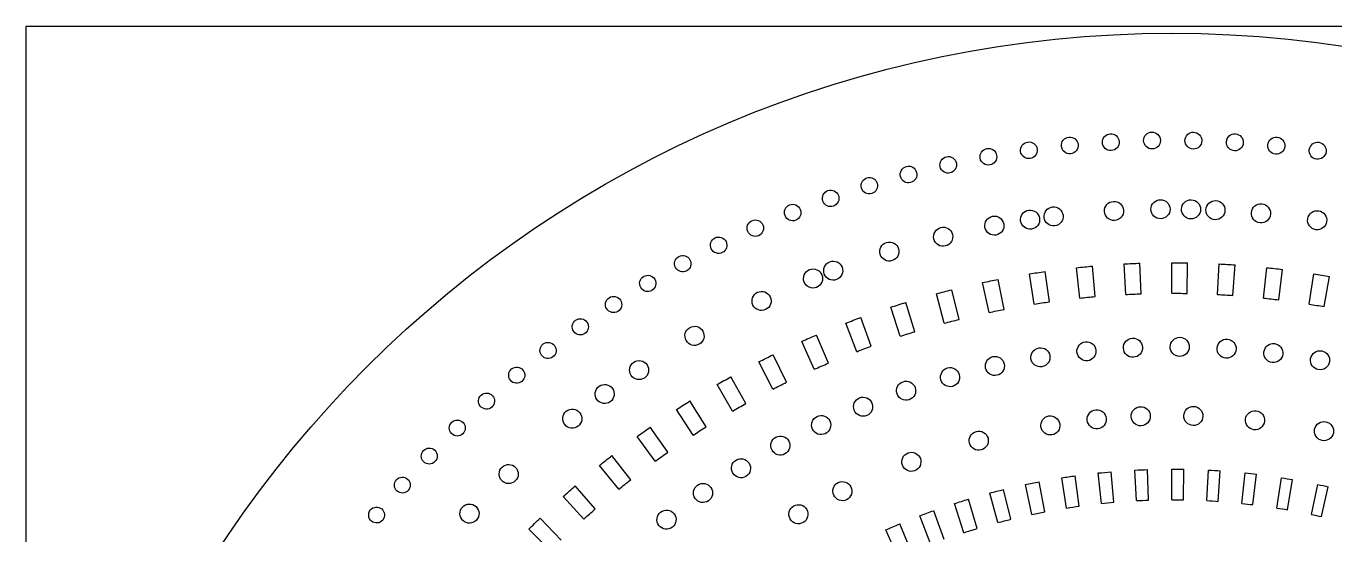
# Model space of a CAD drawing. Header units: millimetres. Extents: x 0 to 600, y 0 to 600.
# Drawn here: x 0 to 342.6, y 466.7 to 599.7 of the extents above; entities that cross this region are included whole.
import ezdxf

# ---------------------------------------------------------------- set-up
doc = ezdxf.new("R2010")
doc.units = ezdxf.units.MM
doc.layers.get('0').update_dxf_attribs({"linetype": 'CONTINUOUS'})

msp = doc.modelspace()

# ---------------------------------------------------------------- linework, layer by layer
at = {"color": 254}
for p, q in [((0, 599.719), (599.719, 599.719)), ((0, 0), (0, 599.719))]:
    msp.add_line(p, q, dxfattribs=at)
at = {"color": 5}
for p, q in [((281.725, 569.26), (281.725, 569.26)), ((292.516, 569.771), (292.516, 569.771)), ((303.346, 569.849), (303.346, 569.849)), ((314.194, 569.489), (314.194, 569.489)), ((325.042, 568.692), (325.042, 568.692)), ((260.312, 566.956), (260.312, 566.956)), ((270.983, 568.321), (270.983, 568.321)), ((335.876, 567.457), (335.876, 567.457)), ((239.244, 562.977), (239.244, 562.977)), ((249.724, 565.175), (249.724, 565.175)), ((228.878, 560.373), (228.878, 560.373)), ((218.645, 557.368), (218.645, 557.368)), ((208.562, 553.967), (208.562, 553.967)), ((294.436, 551.815), (294.436, 551.815)), ((302.43, 551.861), (302.43, 551.861)), ((308.818, 551.713), (308.818, 551.713)), ((198.641, 550.182), (198.641, 550.182)), ((260.325, 548.753), (260.325, 548.753)), ((266.467, 549.652), (266.467, 549.652)), ((282.268, 551.258), (282.268, 551.258)), ((320.736, 551.007), (320.736, 551.007)), ((335.485, 549.342), (335.485, 549.342)), ((188.902, 546.015), (188.902, 546.015)), ((250.988, 547.088), (250.988, 547.088)), ((179.349, 541.482), (179.349, 541.482)), ((237.621, 544.068), (237.621, 544.068)), ((223.569, 540.05), (223.569, 540.05)), ((299.861, 529.862), (299.861, 537.863)), ((170.003, 536.593), (170.003, 536.593)), ((208.919, 534.892), (208.919, 534.892)), ((263.882, 527.029), (262.629, 534.931)), ((267.851, 527.622), (266.738, 535.545)), ((275.82, 528.602), (274.983, 536.557)), ((279.816, 528.987), (279.117, 536.956)), ((287.824, 529.548), (287.405, 537.535)), ((291.835, 529.721), (291.557, 537.714)), ((303.875, 529.826), (304.013, 537.824)), ((311.898, 529.544), (312.317, 537.535)), ((315.905, 529.301), (316.462, 537.281)), ((323.902, 528.602), (324.739, 536.557)), ((327.893, 528.147), (328.866, 536.088)), ((335.84, 527.029), (337.093, 534.931)), ((160.874, 531.35), (160.874, 531.35)), ((203.659, 532.79), (203.659, 532.79)), ((252.042, 524.835), (250.377, 532.659)), ((255.976, 525.635), (254.448, 533.488)), ((339.799, 526.366), (341.188, 534.247)), ((240.334, 522.023), (238.263, 529.752)), ((244.217, 523.028), (242.284, 530.793)), ((151.977, 525.769), (151.977, 525.769)), ((190.246, 526.785), (190.246, 526.785)), ((228.787, 518.605), (226.314, 526.214)), ((232.614, 519.811), (230.276, 527.463)), ((217.438, 514.586), (214.57, 522.055)), ((221.196, 515.99), (218.462, 523.508)), ((143.32, 519.86), (143.32, 519.86)), ((172.78, 517.486), (172.78, 517.486)), ((206.312, 509.976), (203.06, 517.285)), ((209.995, 511.577), (206.866, 518.94)), ((275.071, 514.449), (275.071, 514.449)), ((287.225, 515.507), (287.225, 515.507)), ((299.459, 515.874), (299.459, 515.874)), ((311.731, 515.549), (311.731, 515.549)), ((324.006, 514.523), (324.006, 514.523)), ((134.917, 513.634), (134.917, 513.634)), ((195.443, 504.793), (191.812, 511.919)), ((199.037, 506.585), (195.527, 513.775)), ((263.032, 512.713), (263.032, 512.713)), ((336.236, 512.791), (336.236, 512.791)), ((126.781, 507.097), (126.781, 507.097)), ((158.352, 508.392), (158.352, 508.392)), ((188.356, 501.022), (184.478, 508.021)), ((239.452, 507.256), (239.452, 507.256)), ((251.146, 510.311), (251.146, 510.311)), ((184.863, 499.047), (180.862, 505.975)), ((118.918, 500.271), (118.918, 500.271)), ((149.419, 502.042), (149.419, 502.042)), ((177.981, 494.912), (173.739, 501.696)), ((227.978, 503.566), (227.978, 503.566)), ((174.593, 492.756), (170.236, 499.466)), ((216.764, 499.255), (216.764, 499.255)), ((289.267, 497.593), (289.267, 497.593)), ((303.036, 497.851), (303.036, 497.851)), ((319.18, 496.933), (319.18, 496.933)), ((140.998, 495.498), (140.998, 495.498)), ((167.94, 488.266), (163.35, 494.82)), ((205.842, 494.34), (205.842, 494.34)), ((265.637, 494.898), (265.637, 494.898)), ((277.76, 496.641), (277.76, 496.641)), ((337.283, 494.309), (337.283, 494.309)), ((111.34, 493.159), (111.34, 493.159)), ((164.67, 485.934), (159.967, 492.407)), ((246.949, 490.675), (246.949, 490.675)), ((158.259, 481.104), (153.334, 487.408)), ((195.238, 488.848), (195.238, 488.848)), ((104.056, 485.779), (104.056, 485.779)), ((155.116, 478.603), (150.082, 484.823)), ((229.373, 484.907), (229.373, 484.907)), ((284.712, 475.209), (284.025, 483.179)), ((290.65, 475.619), (290.23, 483.609)), ((293.814, 475.756), (293.539, 483.754)), ((299.861, 475.862), (299.861, 483.859)), ((302.934, 475.834), (303.072, 483.835)), ((309.072, 475.619), (309.492, 483.609)), ((312.043, 475.439), (312.597, 483.418)), ((124.506, 480.861), (124.506, 480.861)), ((184.986, 482.798), (184.986, 482.798)), ((263.267, 472.017), (261.606, 479.841)), ((266.654, 472.701), (265.144, 480.557)), ((272.331, 473.696), (271.078, 481.595)), ((275.653, 474.19), (274.554, 482.113)), ((281.464, 474.895), (280.628, 482.854)), ((318.258, 474.895), (319.095, 482.854)), ((321.12, 474.574), (322.086, 482.515)), ((327.392, 473.696), (328.644, 481.595)), ((330.139, 473.237), (331.516, 481.118)), ((336.455, 472.017), (338.117, 479.841)), ((97.0774, 478.137), (97.0774, 478.137)), ((145.962, 470.785), (140.607, 476.73)), ((148.967, 473.445), (143.718, 479.481)), ((175.111, 476.215), (175.111, 476.215)), ((211.406, 477.023), (211.406, 477.023)), ((254.31, 469.865), (252.24, 477.591)), ((257.747, 470.747), (255.831, 478.515)), ((339.08, 471.435), (340.861, 479.234)), ((240.287, 465.473), (237.578, 473.001)), ((245.473, 467.247), (243, 474.857)), ((248.948, 468.337), (246.634, 475.996)), ((90.4064, 470.253), (90.4064, 470.253)), ((114.336, 470.419), (114.336, 470.419)), ((140.089, 465.31), (134.533, 471.064)), ((199.979, 470.842), (199.979, 470.842)), ((231.782, 462.16), (228.688, 469.54)), ((236.788, 464.171), (233.919, 471.639)), ((137.226, 462.495), (131.568, 468.154)), ((165.643, 469.117), (165.643, 469.117)), ((228.275, 460.647), (225.022, 467.953))]:
    msp.add_line(p, q, dxfattribs=at)
for points in [[(1.8631, 299.863), (1.8631, 464.443), (135.281, 597.863), (299.863, 597.863)], [(299.863, 597.863), (464.443, 597.863), (597.863, 464.443), (597.863, 299.863)], [(260.312, 566.956), (260.146, 568.156), (260.978, 569.26), (262.177, 569.429)], [(262.177, 569.429), (263.373, 569.595), (264.481, 568.762), (264.647, 567.563)], [(270.983, 568.321), (270.863, 569.528), (271.745, 570.6), (272.948, 570.72)], [(272.948, 570.72), (274.154, 570.84), (275.23, 569.962), (275.35, 568.755)], [(275.35, 568.755), (275.47, 567.549), (274.588, 566.476), (273.382, 566.357)], [(281.725, 569.26), (281.65, 570.473), (282.575, 571.514), (283.789, 571.585)], [(284.05, 567.196), (282.835, 567.122), (281.795, 568.046), (281.725, 569.26)], [(283.789, 571.585), (285.002, 571.659), (286.042, 570.731), (286.114, 569.521)], [(286.114, 569.521), (286.187, 568.307), (285.259, 567.267), (284.05, 567.196)], [(292.516, 569.771), (292.495, 570.988), (293.461, 571.994), (294.678, 572.015)], [(294.764, 567.609), (293.547, 567.584), (292.541, 568.554), (292.516, 569.771)], [(294.678, 572.015), (295.897, 572.04), (296.901, 571.073), (296.926, 569.853)], [(296.926, 569.853), (296.946, 568.635), (295.981, 567.63), (294.764, 567.609)], [(305.51, 567.591), (304.289, 567.619), (303.322, 568.628), (303.346, 569.849)], [(303.346, 569.849), (303.371, 571.066), (304.384, 572.036), (305.601, 572.012)], [(307.763, 569.754), (307.738, 568.533), (306.729, 567.567), (305.51, 567.591)], [(305.601, 572.012), (306.821, 571.983), (307.792, 570.974), (307.763, 569.754)], [(316.27, 567.143), (315.049, 567.217), (314.121, 568.269), (314.194, 569.489)], [(314.194, 569.489), (314.269, 570.71), (315.32, 571.638), (316.541, 571.564)], [(318.615, 569.218), (318.54, 567.997), (317.489, 567.069), (316.27, 567.143)], [(316.541, 571.564), (317.76, 571.489), (318.689, 570.438), (318.615, 569.218)], [(327.025, 566.261), (325.808, 566.385), (324.919, 567.475), (325.042, 568.692)], [(325.042, 568.692), (325.166, 569.913), (326.256, 570.802), (327.477, 570.675)], [(327.477, 570.675), (328.696, 570.551), (329.583, 569.461), (329.458, 568.244)], [(335.876, 567.457), (336.048, 568.674), (337.174, 569.517), (338.391, 569.345)], [(338.391, 569.345), (339.609, 569.172), (340.451, 568.043), (340.279, 566.829)], [(239.244, 562.977), (238.982, 564.152), (239.723, 565.316), (240.897, 565.577)], [(240.897, 565.577), (242.073, 565.838), (243.236, 565.097), (243.494, 563.922)], [(249.724, 565.175), (249.513, 566.36), (250.3, 567.496), (251.488, 567.711)], [(251.488, 567.711), (252.673, 567.926), (253.81, 567.136), (254.025, 565.951)], [(254.025, 565.951), (254.237, 564.765), (253.45, 563.63), (252.264, 563.414)], [(262.781, 565.094), (261.585, 564.924), (260.477, 565.76), (260.312, 566.956)], [(264.647, 567.563), (264.812, 566.367), (263.98, 565.259), (262.781, 565.094)], [(273.382, 566.357), (272.179, 566.237), (271.103, 567.115), (270.983, 568.321)], [(329.458, 568.244), (329.336, 567.023), (328.246, 566.134), (327.025, 566.261)], [(337.764, 564.942), (336.546, 565.115), (335.7, 566.24), (335.876, 567.457)], [(340.279, 566.829), (340.105, 565.612), (338.977, 564.765), (337.764, 564.942)], [(228.878, 560.373), (228.572, 561.534), (229.263, 562.723), (230.425, 563.026)], [(230.425, 563.026), (231.585, 563.333), (232.773, 562.642), (233.08, 561.481)], [(241.84, 561.322), (240.665, 561.061), (239.504, 561.802), (239.244, 562.977)], [(243.494, 563.922), (243.756, 562.748), (243.014, 561.583), (241.84, 561.322)], [(252.264, 563.414), (251.076, 563.199), (249.939, 563.989), (249.724, 565.175)], [(218.645, 557.368), (218.295, 558.511), (218.937, 559.724), (220.084, 560.074)], [(220.084, 560.074), (221.228, 560.426), (222.44, 559.781), (222.79, 558.638)], [(222.79, 558.638), (223.143, 557.491), (222.497, 556.281), (221.354, 555.928)], [(231.531, 558.825), (230.371, 558.518), (229.181, 559.213), (228.878, 560.373)], [(233.08, 561.481), (233.387, 560.32), (232.693, 559.132), (231.531, 558.825)], [(208.562, 553.967), (208.166, 555.092), (208.76, 556.327), (209.889, 556.722)], [(209.889, 556.722), (211.013, 557.117), (212.248, 556.521), (212.644, 555.396)], [(212.644, 555.396), (213.039, 554.267), (212.447, 553.036), (211.318, 552.641)], [(221.354, 555.928), (220.208, 555.579), (218.998, 556.221), (218.645, 557.368)], [(198.641, 550.182), (198.205, 551.289), (198.748, 552.542), (199.856, 552.979)], [(199.856, 552.979), (200.963, 553.417), (202.216, 552.873), (202.653, 551.766)], [(202.653, 551.766), (203.091, 550.658), (202.547, 549.406), (201.44, 548.968)], [(211.318, 552.641), (210.192, 552.245), (208.957, 552.838), (208.562, 553.967)], [(260.325, 548.753), (260.121, 550.118), (261.063, 551.392), (262.431, 551.593)], [(262.431, 551.593), (263.797, 551.797), (265.067, 550.855), (265.271, 549.487)], [(266.467, 549.652), (266.297, 551.021), (267.272, 552.27), (268.645, 552.439)], [(268.645, 552.439), (270.013, 552.609), (271.261, 551.635), (271.431, 550.266)], [(282.268, 551.258), (282.184, 552.637), (283.235, 553.822), (284.614, 553.903)], [(284.614, 553.903), (285.99, 553.988), (287.175, 552.937), (287.26, 551.557)], [(287.26, 551.557), (287.342, 550.182), (286.29, 548.996), (284.914, 548.912)], [(294.436, 551.815), (294.421, 553.194), (295.526, 554.327), (296.908, 554.344)], [(296.964, 549.346), (295.585, 549.328), (294.454, 550.436), (294.436, 551.815)], [(296.908, 554.344), (298.287, 554.359), (299.42, 553.254), (299.434, 551.871)], [(299.434, 551.871), (299.452, 550.492), (298.344, 549.36), (296.964, 549.346)], [(304.877, 549.31), (303.498, 549.339), (302.401, 550.482), (302.43, 551.861)], [(302.43, 551.861), (302.457, 553.24), (303.597, 554.337), (304.981, 554.309)], [(307.428, 551.759), (307.4, 550.379), (306.257, 549.282), (304.877, 549.31)], [(304.981, 554.309), (306.36, 554.281), (307.457, 553.141), (307.428, 551.759)], [(311.202, 549.102), (309.823, 549.166), (308.755, 550.333), (308.818, 551.713)], [(308.818, 551.713), (308.882, 553.092), (310.049, 554.161), (311.428, 554.097)], [(311.428, 554.097), (312.808, 554.034), (313.873, 552.866), (313.814, 551.487)], [(320.736, 551.007), (320.862, 552.383), (322.079, 553.392), (323.455, 553.265)], [(323.455, 553.265), (324.831, 553.138), (325.84, 551.917), (325.713, 550.545)], [(335.485, 549.342), (335.693, 550.707), (336.966, 551.646), (338.332, 551.438)], [(188.902, 546.015), (188.422, 547.102), (188.913, 548.372), (189.998, 548.852)], [(189.998, 548.852), (191.086, 549.331), (192.356, 548.841), (192.836, 547.755)], [(201.44, 548.968), (200.332, 548.531), (199.08, 549.07), (198.641, 550.182)], [(250.988, 547.088), (250.733, 548.446), (251.63, 549.751), (252.984, 550.005)], [(252.984, 550.005), (254.342, 550.263), (255.648, 549.367), (255.902, 548.009)], [(263.165, 546.647), (261.8, 546.446), (260.526, 547.388), (260.325, 548.753)], [(265.271, 549.487), (265.472, 548.121), (264.531, 546.851), (263.165, 546.647)], [(269.253, 547.476), (267.885, 547.307), (266.637, 548.28), (266.467, 549.652)], [(271.431, 550.266), (271.6, 548.894), (270.626, 547.645), (269.253, 547.476)], [(284.914, 548.912), (283.534, 548.83), (282.349, 549.882), (282.268, 551.258)], [(313.814, 551.487), (313.75, 550.108), (312.582, 549.042), (311.202, 549.102)], [(322.993, 548.287), (321.618, 548.414), (320.605, 549.631), (320.736, 551.007)], [(325.713, 550.545), (325.586, 549.169), (324.365, 548.16), (322.993, 548.287)], [(337.577, 546.495), (336.211, 546.703), (335.273, 547.977), (335.485, 549.342)], [(340.426, 548.587), (340.216, 547.222), (338.942, 546.287), (337.577, 546.495)], [(338.332, 551.438), (339.697, 551.229), (340.634, 549.952), (340.426, 548.587)], [(180.333, 544.354), (181.398, 544.872), (182.682, 544.431), (183.205, 543.37)], [(191.739, 544.918), (190.649, 544.438), (189.381, 544.929), (188.902, 546.015)], [(192.836, 547.755), (193.315, 546.664), (192.825, 545.394), (191.739, 544.918)], [(237.621, 544.068), (237.293, 545.409), (238.114, 546.76), (239.455, 547.088)], [(239.455, 547.088), (240.798, 547.416), (242.15, 546.594), (242.478, 545.253)], [(242.478, 545.253), (242.806, 543.913), (241.985, 542.558), (240.644, 542.23)], [(253.905, 545.091), (252.55, 544.837), (251.241, 545.733), (250.988, 547.088)], [(255.902, 548.009), (256.159, 546.654), (255.262, 545.345), (253.905, 545.091)], [(179.349, 541.482), (178.831, 542.548), (179.272, 543.832), (180.333, 544.354)], [(182.221, 540.498), (181.156, 539.979), (179.871, 540.42), (179.349, 541.482)], [(183.205, 543.37), (183.723, 542.304), (183.282, 541.02), (182.221, 540.498)], [(223.569, 540.05), (223.164, 541.369), (223.908, 542.766), (225.228, 543.172)], [(225.228, 543.172), (226.547, 543.578), (227.944, 542.833), (228.349, 541.514)], [(228.349, 541.514), (228.756, 540.195), (228.014, 538.798), (226.696, 538.392)], [(240.644, 542.23), (239.303, 541.905), (237.949, 542.724), (237.621, 544.068)], [(170.003, 536.593), (169.442, 537.633), (169.831, 538.932), (170.871, 539.489)], [(170.871, 539.489), (171.912, 540.05), (173.21, 539.662), (173.771, 538.621)], [(173.771, 538.621), (174.333, 537.58), (173.94, 536.282), (172.9, 535.721)], [(208.919, 534.892), (208.435, 536.187), (209.088, 537.626), (210.382, 538.113)], [(210.382, 538.113), (211.674, 538.596), (213.114, 537.944), (213.6, 536.649)], [(226.696, 538.392), (225.373, 537.986), (223.975, 538.727), (223.569, 540.05)], [(299.861, 537.863), (301.245, 537.863), (302.631, 537.849), (304.013, 537.824)], [(161.629, 534.271), (162.644, 534.871), (163.953, 534.532), (164.55, 533.52)], [(172.9, 535.721), (171.859, 535.16), (170.564, 535.552), (170.003, 536.593)], [(203.659, 532.79), (203.144, 534.07), (203.765, 535.524), (205.045, 536.039)], [(205.045, 536.039), (206.329, 536.554), (207.782, 535.933), (208.297, 534.652)], [(208.297, 534.652), (208.813, 533.368), (208.191, 531.915), (206.908, 531.4)], [(212.139, 533.432), (210.845, 532.945), (209.405, 533.601), (208.919, 534.892)], [(213.6, 536.649), (214.086, 535.358), (213.431, 533.915), (212.139, 533.432)], [(262.629, 534.931), (263.998, 535.146), (265.366, 535.351), (266.738, 535.545)], [(274.983, 536.557), (276.359, 536.702), (277.738, 536.836), (279.117, 536.956)], [(287.405, 537.535), (288.787, 537.609), (290.171, 537.669), (291.557, 537.714)], [(312.317, 537.535), (313.701, 537.464), (315.083, 537.379), (316.462, 537.281)], [(324.739, 536.557), (326.116, 536.413), (327.491, 536.257), (328.866, 536.088)], [(337.093, 534.931), (338.459, 534.716), (339.827, 534.487), (341.188, 534.247)], [(160.874, 531.35), (160.277, 532.366), (160.613, 533.675), (161.629, 534.271)], [(163.798, 530.595), (162.782, 529.999), (161.473, 530.334), (160.874, 531.35)], [(164.55, 533.52), (165.15, 532.504), (164.811, 531.195), (163.798, 530.595)], [(206.908, 531.4), (205.627, 530.885), (204.174, 531.506), (203.659, 532.79)], [(250.377, 532.659), (251.732, 532.948), (253.091, 533.224), (254.448, 533.488)], [(151.977, 525.769), (151.342, 526.757), (151.627, 528.077), (152.615, 528.712)], [(152.615, 528.712), (153.603, 529.347), (154.919, 529.061), (155.557, 528.073)], [(155.557, 528.073), (156.192, 527.085), (155.907, 525.766), (154.919, 525.131)], [(190.246, 526.785), (189.657, 528.034), (190.193, 529.523), (191.443, 530.112)], [(191.443, 530.112), (192.691, 530.701), (194.183, 530.165), (194.769, 528.916)], [(194.769, 528.916), (195.358, 527.667), (194.822, 526.179), (193.573, 525.589)], [(238.263, 529.752), (239.6, 530.109), (240.94, 530.458), (242.284, 530.793)], [(263.882, 527.029), (265.205, 527.241), (266.528, 527.438), (267.851, 527.622)], [(275.82, 528.602), (277.15, 528.74), (278.482, 528.87), (279.816, 528.987)], [(287.824, 529.544), (289.162, 529.615), (290.499, 529.675), (291.835, 529.721)], [(299.861, 529.862), (301.198, 529.862), (302.539, 529.851), (303.875, 529.826)], [(311.898, 529.544), (313.235, 529.477), (314.572, 529.392), (315.905, 529.301)], [(323.902, 528.602), (325.234, 528.461), (326.563, 528.309), (327.893, 528.147)], [(154.919, 525.131), (153.931, 524.496), (152.612, 524.782), (151.977, 525.769)], [(193.573, 525.589), (192.325, 525), (190.835, 525.537), (190.246, 526.785)], [(226.314, 526.214), (227.634, 526.641), (228.953, 527.057), (230.276, 527.463)], [(252.042, 524.835), (253.351, 525.113), (254.663, 525.381), (255.976, 525.635)], [(335.84, 527.029), (337.163, 526.821), (338.483, 526.598), (339.799, 526.366)], [(143.32, 519.86), (142.649, 520.82), (142.882, 522.143), (143.841, 522.817)], [(143.841, 522.817), (144.802, 523.487), (146.127, 523.254), (146.798, 522.295)], [(146.798, 522.295), (147.472, 521.335), (147.235, 520.009), (146.276, 519.338)], [(172.78, 517.486), (172.095, 518.686), (172.513, 520.213), (173.711, 520.898)], [(173.711, 520.898), (174.91, 521.582), (176.439, 521.162), (177.122, 519.966)], [(214.57, 522.055), (215.862, 522.549), (217.159, 523.035), (218.462, 523.508)], [(240.334, 522.023), (241.625, 522.369), (242.919, 522.704), (244.217, 523.028)], [(135.322, 516.597), (136.253, 517.306), (137.583, 517.123), (138.289, 516.191)], [(146.276, 519.338), (145.317, 518.664), (143.994, 518.901), (143.32, 519.86)], [(176.192, 516.555), (174.992, 515.87), (173.465, 516.287), (172.78, 517.486)], [(177.122, 519.966), (177.807, 518.767), (177.391, 517.239), (176.192, 516.555)], [(203.06, 517.285), (204.322, 517.85), (205.592, 518.4), (206.866, 518.94)], [(228.787, 518.605), (230.061, 519.017), (231.338, 519.419), (232.614, 519.811)], [(277.297, 517.193), (278.674, 517.334), (279.902, 516.34), (280.042, 514.964)], [(287.225, 515.507), (287.161, 516.886), (288.227, 518.054), (289.606, 518.121)], [(289.606, 518.121), (290.985, 518.185), (292.152, 517.119), (292.22, 515.74)], [(299.459, 515.874), (299.472, 517.257), (300.603, 518.365), (301.982, 518.35)], [(301.982, 518.35), (303.364, 518.336), (304.472, 517.207), (304.458, 515.828)], [(311.731, 515.549), (311.824, 516.925), (313.013, 517.97), (314.392, 517.878)], [(314.392, 517.878), (315.768, 517.786), (316.812, 516.594), (316.72, 515.218)], [(134.917, 513.634), (134.211, 514.565), (134.395, 515.892), (135.322, 516.597)], [(138.289, 516.191), (138.999, 515.26), (138.814, 513.934), (137.884, 513.225)], [(217.438, 514.586), (218.686, 515.063), (219.939, 515.532), (221.196, 515.99)], [(263.032, 512.713), (262.812, 514.075), (263.74, 515.359), (265.102, 515.578)], [(265.102, 515.578), (266.463, 515.8), (267.747, 514.872), (267.966, 513.507)], [(275.071, 514.449), (274.927, 515.821), (275.924, 517.049), (277.297, 517.193)], [(277.817, 512.219), (276.44, 512.078), (275.212, 513.076), (275.071, 514.449)], [(280.042, 514.964), (280.187, 513.592), (279.188, 512.364), (277.817, 512.219)], [(289.839, 513.126), (288.459, 513.062), (287.288, 514.128), (287.225, 515.507)], [(292.22, 515.74), (292.283, 514.361), (291.218, 513.189), (289.839, 513.126)], [(301.932, 513.352), (300.553, 513.366), (299.445, 514.495), (299.459, 515.874)], [(304.458, 515.828), (304.443, 514.445), (303.314, 513.338), (301.932, 513.352)], [(314.06, 512.889), (312.681, 512.981), (311.641, 514.17), (311.731, 515.549)], [(316.72, 515.218), (316.629, 513.838), (315.436, 512.798), (314.06, 512.889)], [(326.175, 511.732), (324.806, 511.902), (323.832, 513.151), (324.006, 514.523)], [(324.006, 514.523), (324.175, 515.892), (325.424, 516.865), (326.792, 516.696)], [(328.965, 513.905), (328.796, 512.537), (327.547, 511.563), (326.175, 511.732)], [(326.792, 516.696), (328.164, 516.523), (329.135, 515.278), (328.965, 513.905)], [(336.236, 512.791), (336.483, 514.149), (337.789, 515.048), (339.146, 514.802)], [(339.146, 514.802), (340.505, 514.551), (341.405, 513.249), (341.154, 511.891)], [(127.07, 510.071), (127.97, 510.808), (129.3, 510.681), (130.041, 509.778)], [(137.884, 513.225), (136.952, 512.519), (135.625, 512.703), (134.917, 513.634)], [(158.352, 508.392), (157.59, 509.542), (157.904, 511.094), (159.053, 511.859)], [(159.053, 511.859), (160.204, 512.621), (161.753, 512.311), (162.518, 511.161)], [(162.518, 511.161), (163.284, 510.011), (162.97, 508.459), (161.819, 507.693)], [(191.812, 511.919), (193.044, 512.551), (194.285, 513.168), (195.527, 513.775)], [(206.312, 509.976), (207.535, 510.522), (208.76, 511.055), (209.995, 511.577)], [(241.187, 510.335), (242.517, 510.706), (243.896, 509.93), (244.267, 508.6)], [(251.146, 510.311), (250.85, 511.658), (251.703, 512.992), (253.051, 513.288)], [(253.051, 513.288), (254.403, 513.584), (255.736, 512.731), (256.033, 511.383)], [(256.033, 511.383), (256.325, 510.032), (255.472, 508.702), (254.124, 508.406)], [(265.895, 510.642), (264.534, 510.424), (263.249, 511.351), (263.032, 512.713)], [(267.966, 513.507), (268.188, 512.145), (267.261, 510.861), (265.895, 510.642)], [(338.247, 509.884), (336.889, 510.131), (335.989, 511.433), (336.236, 512.791)], [(341.154, 511.891), (340.908, 510.533), (339.605, 509.633), (338.247, 509.884)], [(126.781, 507.097), (126.041, 508), (126.17, 509.33), (127.07, 510.071)], [(129.752, 506.808), (128.848, 506.067), (127.518, 506.197), (126.781, 507.097)], [(130.041, 509.778), (130.781, 508.878), (130.652, 507.548), (129.752, 506.808)], [(161.819, 507.693), (160.669, 506.931), (159.117, 507.242), (158.352, 508.392)], [(180.862, 505.975), (182.061, 506.666), (183.264, 507.351), (184.478, 508.021)], [(229.543, 506.737), (230.848, 507.182), (232.268, 506.483), (232.713, 505.174)], [(239.452, 507.256), (239.081, 508.586), (239.857, 509.965), (241.187, 510.335)], [(242.53, 505.52), (241.201, 505.15), (239.822, 505.926), (239.452, 507.256)], [(244.267, 508.6), (244.638, 507.27), (243.862, 505.89), (242.53, 505.52)], [(254.124, 508.406), (252.776, 508.109), (251.442, 508.963), (251.146, 510.311)], [(119.09, 503.241), (119.962, 504.014), (121.292, 503.936), (122.065, 503.068)], [(149.419, 502.042), (148.603, 503.156), (148.851, 504.723), (149.967, 505.534)], [(149.967, 505.534), (151.081, 506.349), (152.644, 506.102), (153.458, 504.987)], [(153.458, 504.987), (154.273, 503.873), (154.026, 502.306), (152.911, 501.495)], [(195.443, 504.793), (196.635, 505.4), (197.834, 505.996), (199.037, 506.585)], [(227.978, 503.566), (227.535, 504.871), (228.233, 506.293), (229.543, 506.737)], [(232.713, 505.174), (233.159, 503.865), (232.46, 502.447), (231.151, 502.003)], [(118.918, 500.271), (118.145, 501.138), (118.223, 502.468), (119.09, 503.241)], [(121.889, 500.094), (121.021, 499.322), (119.691, 499.403), (118.918, 500.271)], [(122.065, 503.068), (122.837, 502.197), (122.756, 500.867), (121.889, 500.094)], [(152.911, 501.495), (151.794, 500.68), (150.231, 500.927), (149.419, 502.042)], [(170.236, 499.466), (171.398, 500.218), (172.565, 500.962), (173.739, 501.696)], [(184.863, 499.047), (186.02, 499.717), (187.185, 500.376), (188.356, 501.022)], [(216.764, 499.255), (216.249, 500.535), (216.87, 501.992), (218.15, 502.507)], [(218.15, 502.507), (219.432, 503.022), (220.884, 502.405), (221.404, 501.124)], [(221.404, 501.124), (221.918, 499.844), (221.301, 498.387), (220.02, 497.868)], [(231.151, 502.003), (229.842, 501.558), (228.424, 502.257), (227.978, 503.566)], [(289.267, 497.593), (289.21, 498.972), (290.286, 500.137), (291.666, 500.193)], [(291.666, 500.193), (293.045, 500.249), (294.21, 499.177), (294.266, 497.798)], [(303.036, 497.851), (303.079, 499.23), (304.228, 500.32), (305.608, 500.278)], [(305.608, 500.278), (306.987, 500.239), (308.074, 499.089), (308.036, 497.709)], [(111.401, 496.125), (112.236, 496.93), (113.563, 496.902), (114.367, 496.066)], [(140.998, 495.498), (140.137, 496.577), (140.317, 498.15), (141.397, 499.008)], [(141.397, 499.008), (142.48, 499.868), (144.053, 499.689), (144.911, 498.609)], [(144.911, 498.609), (145.772, 497.53), (145.591, 495.956), (144.512, 495.095)], [(205.842, 494.34), (205.256, 495.593), (205.794, 497.082), (207.042, 497.667)], [(207.042, 497.667), (208.294, 498.253), (209.783, 497.717), (210.368, 496.464)], [(220.02, 497.868), (218.74, 497.353), (217.284, 497.974), (216.764, 499.255)], [(265.637, 494.898), (265.416, 496.26), (266.343, 497.544), (267.706, 497.766)], [(267.706, 497.766), (269.067, 497.988), (270.352, 497.06), (270.573, 495.699)], [(277.76, 496.641), (277.625, 498.013), (278.627, 499.237), (279.999, 499.375)], [(279.999, 499.375), (281.376, 499.512), (282.6, 498.51), (282.738, 497.134)], [(282.738, 497.134), (282.876, 495.762), (281.869, 494.538), (280.497, 494.4)], [(291.871, 495.198), (290.488, 495.141), (289.323, 496.214), (289.267, 497.593)], [(294.266, 497.798), (294.323, 496.418), (293.251, 495.254), (291.871, 495.198)], [(305.463, 495.282), (304.084, 495.321), (302.998, 496.471), (303.036, 497.851)], [(308.036, 497.709), (307.996, 496.327), (306.846, 495.24), (305.463, 495.282)], [(321.391, 494.171), (320.019, 494.323), (319.027, 495.561), (319.18, 496.933)], [(319.18, 496.933), (319.331, 498.306), (320.569, 499.293), (321.941, 499.142)], [(321.941, 499.142), (323.314, 498.99), (324.302, 497.755), (324.151, 496.383)], [(111.34, 493.159), (110.535, 493.995), (110.564, 495.325), (111.401, 496.125)], [(114.367, 496.066), (115.171, 495.229), (115.143, 493.903), (114.307, 493.099)], [(144.512, 495.095), (143.432, 494.238), (141.859, 494.415), (140.998, 495.498)], [(159.967, 492.407), (161.089, 493.222), (162.214, 494.026), (163.35, 494.82)], [(174.593, 492.756), (175.715, 493.483), (176.844, 494.203), (177.981, 494.912)], [(209.165, 493.141), (207.917, 492.555), (206.427, 493.092), (205.842, 494.34)], [(210.368, 496.464), (210.954, 495.215), (210.418, 493.727), (209.165, 493.141)], [(246.949, 490.675), (246.596, 492.012), (247.392, 493.377), (248.726, 493.73)], [(248.726, 493.73), (250.063, 494.083), (251.429, 493.286), (251.781, 491.952)], [(268.507, 492.831), (267.145, 492.608), (265.861, 493.533), (265.637, 494.898)], [(270.573, 495.699), (270.795, 494.337), (269.871, 493.053), (268.507, 492.831)], [(280.497, 494.4), (279.122, 494.263), (277.896, 495.265), (277.76, 496.641)], [(324.151, 496.383), (323.999, 495.011), (322.764, 494.019), (321.391, 494.171)], [(339.228, 491.356), (337.877, 491.635), (337.005, 492.958), (337.283, 494.309)], [(337.283, 494.309), (337.559, 495.66), (338.882, 496.531), (340.236, 496.252)], [(342.181, 493.303), (341.902, 491.949), (340.579, 491.077), (339.228, 491.356)], [(340.236, 496.252), (341.588, 495.977), (342.459, 494.654), (342.181, 493.303)], [(114.307, 493.099), (113.47, 492.294), (112.141, 492.323), (111.34, 493.159)], [(195.238, 488.848), (194.584, 490.065), (195.041, 491.582), (196.253, 492.234)], [(196.253, 492.234), (197.472, 492.891), (198.987, 492.435), (199.64, 491.218)], [(199.64, 491.218), (200.297, 490.005), (199.842, 488.488), (198.625, 487.835)], [(250.004, 488.897), (248.666, 488.544), (247.297, 489.342), (246.949, 490.675)], [(251.781, 491.952), (252.134, 490.615), (251.336, 489.25), (250.004, 488.897)], [(104.056, 485.779), (103.223, 486.579), (103.201, 487.906), (104.002, 488.735)], [(104.002, 488.735), (104.803, 489.567), (106.13, 489.592), (106.962, 488.791)], [(106.962, 488.791), (107.794, 487.987), (107.816, 486.664), (107.016, 485.831)], [(150.082, 484.823), (151.158, 485.694), (152.242, 486.555), (153.334, 487.408)], [(164.67, 485.934), (165.753, 486.72), (166.843, 487.5), (167.94, 488.266)], [(185.815, 486.237), (186.993, 486.957), (188.532, 486.586), (189.252, 485.408)], [(198.625, 487.835), (197.411, 487.179), (195.894, 487.634), (195.238, 488.848)], [(229.373, 484.907), (228.896, 486.202), (229.563, 487.638), (230.861, 488.114)], [(230.861, 488.114), (232.155, 488.59), (233.591, 487.923), (234.068, 486.625)], [(234.068, 486.625), (234.545, 485.33), (233.878, 483.895), (232.58, 483.418)], [(107.016, 485.831), (106.214, 484.999), (104.888, 484.974), (104.056, 485.779)], [(124.506, 480.861), (123.553, 481.859), (123.596, 483.443), (124.598, 484.396)], [(124.598, 484.396), (125.596, 485.345), (127.181, 485.306), (128.129, 484.304)], [(128.129, 484.304), (129.081, 483.302), (129.039, 481.718), (128.04, 480.769)], [(184.986, 482.798), (184.266, 483.976), (184.636, 485.514), (185.815, 486.237)], [(189.252, 485.408), (189.971, 484.23), (189.6, 482.692), (188.426, 481.972)], [(232.58, 483.418), (231.284, 482.946), (229.848, 483.609), (229.373, 484.907)], [(280.628, 482.854), (281.76, 482.97), (282.892, 483.08), (284.025, 483.179)], [(290.23, 483.609), (291.334, 483.665), (292.439, 483.715), (293.539, 483.754)], [(299.861, 483.859), (300.93, 483.859), (302.002, 483.852), (303.072, 483.835)], [(309.492, 483.609), (310.526, 483.556), (311.563, 483.493), (312.597, 483.418)], [(97.0774, 478.137), (96.2159, 478.906), (96.1429, 480.226), (96.9077, 481.083)], [(96.9077, 481.083), (97.6768, 481.944), (98.9969, 482.018), (99.8541, 481.249)], [(99.8541, 481.249), (100.714, 480.483), (100.788, 479.164), (100.023, 478.303)], [(128.04, 480.769), (127.038, 479.817), (125.455, 479.859), (124.506, 480.861)], [(155.116, 478.603), (156.156, 479.446), (157.205, 480.279), (158.259, 481.104)], [(175.111, 476.215), (174.329, 477.351), (174.614, 478.906), (175.751, 479.69)], [(175.751, 479.69), (176.886, 480.476), (178.442, 480.191), (179.229, 479.055)], [(188.426, 481.972), (187.248, 481.249), (185.71, 481.619), (184.986, 482.798)], [(211.406, 477.023), (210.803, 478.264), (211.325, 479.76), (212.567, 480.36)], [(212.567, 480.36), (213.811, 480.963), (215.303, 480.441), (215.907, 479.199)], [(261.606, 479.841), (262.783, 480.092), (263.962, 480.328), (265.144, 480.557)], [(271.078, 481.595), (272.235, 481.778), (273.392, 481.951), (274.554, 482.113)], [(319.095, 482.854), (320.094, 482.748), (321.088, 482.635), (322.086, 482.515)], [(328.644, 481.595), (329.603, 481.443), (330.56, 481.284), (331.516, 481.118)], [(338.117, 479.841), (339.033, 479.647), (339.947, 479.443), (340.861, 479.234)], [(100.023, 478.303), (99.2547, 477.446), (97.9343, 477.372), (97.0774, 478.137)], [(140.607, 476.73), (141.636, 477.658), (142.674, 478.575), (143.718, 479.481)], [(178.59, 475.576), (177.454, 474.793), (175.898, 475.079), (175.111, 476.215)], [(179.229, 479.055), (180.012, 477.919), (179.727, 476.359), (178.59, 475.576)], [(214.743, 475.858), (213.501, 475.259), (212.006, 475.777), (211.406, 477.023)], [(215.907, 479.199), (216.506, 477.954), (215.988, 476.462), (214.743, 475.858)], [(252.24, 477.591), (253.432, 477.912), (254.631, 478.218), (255.831, 478.515)], [(90.4064, 470.253), (89.5216, 470.987), (89.3974, 472.295), (90.1305, 473.181)], [(90.1305, 473.181), (90.8611, 474.066), (92.1741, 474.193), (93.0589, 473.46)], [(93.0589, 473.46), (93.9451, 472.729), (94.0675, 471.417), (93.3372, 470.531)], [(114.336, 470.419), (113.326, 471.364), (113.278, 472.944), (114.219, 473.953)], [(114.219, 473.953), (115.164, 474.959), (116.749, 475.012), (117.753, 474.066)], [(117.753, 474.066), (118.762, 473.121), (118.812, 471.54), (117.866, 470.531)], [(145.962, 470.785), (146.957, 471.682), (147.959, 472.567), (148.967, 473.445)], [(166.091, 472.627), (167.181, 473.47), (168.752, 473.273), (169.598, 472.179)], [(199.979, 470.842), (199.299, 472.041), (199.718, 473.565), (200.921, 474.25)], [(200.921, 474.25), (202.121, 474.931), (203.648, 474.507), (204.329, 473.308)], [(204.329, 473.308), (205.009, 472.108), (204.59, 470.581), (203.387, 469.9)], [(233.919, 471.639), (235.137, 472.105), (236.354, 472.56), (237.578, 473.001)], [(243, 474.857), (244.21, 475.248), (245.42, 475.626), (246.634, 475.996)], [(272.331, 473.696), (273.435, 473.869), (274.542, 474.035), (275.653, 474.19)], [(281.464, 474.895), (282.547, 475.012), (283.629, 475.114), (284.712, 475.209)], [(290.65, 475.619), (291.705, 475.675), (292.76, 475.721), (293.814, 475.756)], [(299.861, 475.862), (300.883, 475.862), (301.908, 475.851), (302.934, 475.834)], [(309.072, 475.619), (310.064, 475.569), (311.051, 475.509), (312.043, 475.439)], [(318.258, 474.895), (319.212, 474.797), (320.167, 474.687), (321.12, 474.574)], [(327.392, 473.696), (328.309, 473.548), (329.226, 473.396), (330.139, 473.237)], [(93.3372, 470.531), (92.6042, 469.646), (91.295, 469.523), (90.4064, 470.253)], [(117.866, 470.531), (116.925, 469.526), (115.34, 469.473), (114.336, 470.419)], [(131.568, 468.154), (132.549, 469.131), (133.537, 470.101), (134.533, 471.064)], [(165.643, 469.117), (164.797, 470.21), (164.998, 471.78), (166.091, 472.627)], [(169.598, 472.179), (170.441, 471.089), (170.243, 469.515), (169.15, 468.672)], [(203.387, 469.9), (202.187, 469.219), (200.66, 469.639), (199.979, 470.842)], [(225.022, 467.953), (226.24, 468.496), (227.461, 469.025), (228.688, 469.54)], [(254.31, 469.865), (255.45, 470.172), (256.596, 470.464), (257.747, 470.747)], [(263.267, 472.017), (264.396, 472.253), (265.526, 472.482), (266.654, 472.701)], [(336.455, 472.017), (337.33, 471.83), (338.205, 471.636), (339.08, 471.435)], [(169.15, 468.672), (168.06, 467.826), (166.49, 468.027), (165.643, 469.117)], [(245.473, 467.247), (246.628, 467.621), (247.788, 467.984), (248.948, 468.337)]]:
    msp.add_open_spline(points, degree=3, dxfattribs=at)

doc.saveas('drawing.dxf')
